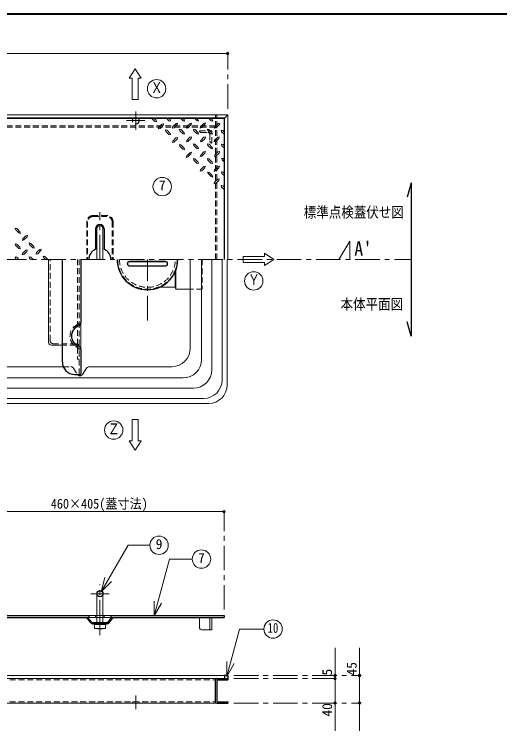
# Model space of a CAD drawing. Units: millimetres at full size, sheet at 1:8; details may follow other scales. Extents: x -1694 to 1546, y -1125 to 1123.
# Drawn here: x -866 to -75, y -46 to 1123 of the extents above; entities that cross this region are included whole.
import ezdxf
from ezdxf.enums import TextEntityAlignment as Align

# ---------------------------------------------------------------- set-up
doc = ezdxf.new("R2010")
doc.units = ezdxf.units.MM
doc.header["$LTSCALE"] = 8
doc.header["$PDMODE"] = 32
doc.header["$PDSIZE"] = 4
doc.linetypes.add('CHAIN1', pattern=[8, 5, -1, 1, -1])
doc.linetypes.add('DASHED1', pattern=[1.8, 1.2, -0.6])
doc.layers.add('0-0_ﾚｲﾔ1', color=4, linetype='Continuous', lineweight=9)
doc.styles.add('ＭＳ ゴシック', font='')
doc.styles.get('ＭＳ ゴシック').set_extended_font_data('MS Gothic')

msp = doc.modelspace()

# ---------------------------------------------------------------- linework, layer by layer
at = {"layer": '0-0_ﾚｲﾔ1', "color": 1, "lineweight": 40}
msp.add_line((1545.854, 1123.17), (-1694.146, 1123.17), dxfattribs=at)
at = {"layer": '0-0_ﾚｲﾔ1'}
for p, q in [((-1340.146, 1059.17), (-518.146, 1059.17)), ((-641.704, 953.17), (-636.847, 948.429)), ((-617.561, 953.17), (-613.945, 949.554)), ((-611.374, 948.911), (-613.945, 949.554)), ((-613.865, 953.17), (-612.097, 951.402)), ((-612.097, 951.402), (-611.374, 948.911)), ((-594.66, 953.17), (-591.044, 949.554)), ((-588.472, 948.831), (-591.044, 949.554)), ((-590.883, 953.17), (-589.115, 951.402)), ((-589.115, 951.402), (-588.472, 948.831)), ((-572.024, 953.17), (-568.624, 949.635)), ((-566.052, 948.992), (-568.624, 949.635)), ((-568.383, 953.17), (-566.695, 951.483)), ((-566.695, 951.483), (-566.052, 948.992)), ((-548.776, 953.17), (-545.16, 949.554)), ((-542.588, 948.831), (-545.16, 949.554)), ((-545.079, 953.17), (-543.311, 951.402)), ((-543.311, 951.402), (-542.588, 948.831)), ((-630.499, 938.786), (-631.142, 936.295)), ((-628.57, 936.938), (-631.142, 936.295)), ((-628.57, 936.938), (-623.508, 942.001)), ((-607.597, 939.992), (-608.24, 937.501)), ((-605.669, 938.144), (-608.24, 937.501)), ((-605.669, 938.144), (-600.606, 943.206)), ((-596.106, 933.242), (-596.749, 935.813)), ((-594.258, 935.17), (-596.749, 935.813)), ((-584.695, 939.911), (-585.338, 937.42)), ((-582.767, 938.063), (-585.338, 937.42)), ((-582.767, 938.063), (-577.704, 943.126)), ((-573.204, 933.161), (-573.847, 935.733)), ((-571.356, 935.09), (-573.847, 935.733)), ((-562.276, 940.072), (-562.919, 937.581)), ((-560.347, 938.224), (-562.919, 937.581)), ((-560.347, 938.224), (-555.285, 943.286)), ((-550.785, 933.322), (-551.427, 935.894)), ((-548.936, 935.251), (-551.427, 935.894)), ((-548.936, 935.251), (-543.874, 930.108)), ((-538.811, 939.911), (-539.454, 937.42)), ((-536.883, 938.063), (-539.454, 937.42)), ((-536.883, 938.063), (-531.82, 943.126)), ((-619.008, 932.036), (-619.651, 934.608)), ((-617.16, 933.965), (-619.651, 934.608)), ((-619.008, 932.036), (-613.945, 926.974)), ((-617.16, 933.965), (-612.097, 928.822)), ((-611.374, 926.331), (-613.945, 926.974)), ((-612.097, 928.822), (-611.374, 926.331)), ((-596.106, 933.242), (-591.044, 928.179)), ((-594.258, 935.17), (-589.195, 930.027)), ((-588.472, 927.536), (-591.044, 928.179)), ((-589.195, 930.027), (-588.472, 927.536)), ((-573.204, 933.161), (-568.142, 928.099)), ((-571.356, 935.09), (-566.294, 929.947)), ((-565.57, 927.456), (-568.142, 928.099)), ((-566.294, 929.947), (-565.57, 927.456)), ((-550.785, 933.322), (-545.722, 928.26)), ((-543.151, 927.617), (-545.722, 928.26)), ((-543.874, 930.108), (-543.151, 927.617)), ((-526.195, 933.563), (-528.767, 934.206)), ((-528.044, 931.635), (-528.767, 934.206)), ((-528.044, 931.635), (-524.146, 927.737)), ((-526.195, 933.563), (-524.146, 931.221)), ((-607.838, 916.286), (-608.481, 913.795)), ((-605.91, 914.438), (-608.481, 913.795)), ((-605.91, 914.438), (-600.847, 919.501)), ((-584.936, 917.492), (-585.579, 915.001)), ((-583.008, 915.644), (-585.579, 915.001)), ((-583.008, 915.644), (-577.945, 920.706)), ((-562.035, 917.411), (-562.677, 914.92)), ((-560.106, 915.563), (-562.677, 914.92)), ((-560.106, 915.563), (-555.044, 920.626)), ((-539.615, 917.572), (-540.258, 915.081)), ((-537.686, 915.724), (-540.258, 915.081)), ((-537.686, 915.724), (-532.624, 920.786)), ((-596.267, 908.01), (-596.91, 910.581)), ((-594.419, 909.938), (-596.91, 910.581)), ((-596.267, 908.01), (-591.204, 902.947)), ((-594.419, 909.938), (-589.356, 904.795)), ((-588.633, 902.304), (-591.204, 902.947)), ((-589.356, 904.795), (-588.633, 902.304)), ((-573.365, 909.215), (-574.008, 911.786)), ((-571.517, 911.144), (-574.008, 911.786)), ((-573.365, 909.215), (-568.302, 904.152)), ((-571.517, 911.144), (-566.454, 906.001)), ((-565.731, 903.51), (-568.302, 904.152)), ((-566.454, 906.001), (-565.731, 903.51)), ((-550.463, 909.135), (-551.106, 911.706)), ((-548.615, 911.063), (-551.106, 911.706)), ((-550.463, 909.135), (-545.401, 904.072)), ((-548.615, 911.063), (-543.552, 905.92)), ((-542.829, 903.429), (-545.401, 904.072)), ((-543.552, 905.92), (-542.829, 903.429)), ((-525.713, 910.581), (-528.285, 911.224)), ((-527.561, 908.652), (-528.285, 911.224)), ((-527.561, 908.652), (-524.146, 905.237)), ((-525.713, 910.581), (-524.146, 909.014)), ((-585.097, 892.26), (-585.74, 889.769)), ((-583.169, 890.411), (-585.74, 889.769)), ((-583.169, 890.411), (-578.106, 895.474)), ((-562.195, 893.465), (-562.838, 890.974)), ((-560.267, 891.617), (-562.838, 890.974)), ((-560.267, 891.617), (-555.204, 896.679)), ((-539.294, 893.385), (-539.936, 890.894)), ((-537.365, 891.536), (-539.936, 890.894)), ((-537.365, 891.536), (-532.302, 896.599)), ((-573.526, 885.269), (-574.169, 887.84)), ((-571.677, 887.197), (-574.169, 887.84)), ((-573.526, 885.269), (-568.463, 880.206)), ((-571.677, 887.197), (-566.615, 882.054)), ((-565.892, 879.563), (-568.463, 880.206)), ((-566.615, 882.054), (-565.892, 879.563)), ((-550.624, 885.188), (-551.267, 887.76)), ((-548.776, 887.117), (-551.267, 887.76)), ((-550.624, 885.188), (-545.561, 880.126)), ((-548.776, 887.117), (-543.713, 881.974)), ((-542.99, 879.483), (-545.561, 880.126)), ((-543.713, 881.974), (-542.99, 879.483)), ((-525.392, 887.76), (-527.963, 888.402)), ((-527.32, 885.831), (-527.963, 888.402)), ((-527.32, 885.831), (-524.146, 882.657)), ((-525.392, 887.76), (-524.146, 886.514)), ((-562.356, 869.519), (-562.999, 867.027)), ((-560.427, 867.67), (-562.999, 867.027)), ((-560.427, 867.67), (-555.365, 872.733)), ((-548.374, 865.179), (-550.945, 865.822)), ((-550.222, 863.251), (-550.945, 865.822)), ((-548.374, 865.179), (-543.311, 860.117)), ((-539.454, 869.438), (-540.097, 866.947)), ((-537.526, 867.59), (-540.097, 866.947)), ((-537.526, 867.59), (-532.463, 872.652)), ((-525.794, 865.501), (-528.365, 866.144)), ((-527.642, 863.572), (-528.365, 866.144)), ((-525.794, 865.501), (-524.146, 863.853)), ((-550.222, 863.251), (-545.16, 858.269)), ((-542.588, 857.545), (-545.16, 858.269)), ((-543.311, 860.117), (-542.588, 857.545)), ((-539.535, 849.027), (-534.472, 854.09)), ((-527.642, 863.572), (-524.146, 859.937)), ((-539.535, 849.027), (-540.177, 846.456)), ((-537.606, 847.179), (-540.177, 846.456)), ((-537.606, 847.179), (-532.624, 852.242)), ((-526.195, 843.242), (-528.767, 843.885)), ((-528.044, 841.313), (-528.767, 843.885)), ((-526.195, 843.242), (-524.146, 841.193)), ((-528.044, 841.313), (-524.146, 837.26)), ((-864.66, 774.036), (-862.088, 773.394)), ((-863.936, 771.545), (-864.66, 774.036)), ((-858.874, 766.402), (-863.936, 771.545)), ((-857.026, 768.331), (-862.088, 773.394)), ((-858.874, 766.402), (-856.383, 765.76)), ((-857.026, 768.331), (-856.383, 765.76)), ((-847.383, 761.902), (-852.445, 756.84)), ((-847.383, 761.902), (-844.811, 762.545)), ((-845.454, 760.054), (-844.811, 762.545)), ((-864.82, 748.804), (-862.249, 748.161)), ((-864.097, 746.313), (-864.82, 748.804)), ((-857.186, 743.099), (-862.249, 748.161)), ((-841.919, 750.01), (-839.347, 749.367)), ((-841.195, 747.519), (-841.919, 750.01)), ((-834.285, 744.304), (-839.347, 749.367)), ((-859.035, 741.17), (-864.097, 746.313)), ((-859.035, 741.17), (-856.544, 740.527)), ((-857.186, 743.099), (-856.544, 740.527)), ((-847.624, 738.197), (-852.686, 733.135)), ((-847.624, 738.197), (-845.052, 738.84)), ((-845.695, 736.349), (-845.052, 738.84)), ((-836.133, 742.376), (-841.195, 747.519)), ((-836.133, 742.376), (-833.642, 741.733)), ((-834.285, 744.304), (-833.642, 741.733)), ((-824.722, 739.402), (-829.785, 734.34)), ((-824.722, 739.402), (-822.151, 740.045)), ((-822.794, 737.554), (-822.151, 740.045)), ((-864.82, 727.51), (-862.249, 726.786)), ((-864.177, 724.938), (-864.82, 727.51)), ((-862.41, 723.17), (-864.177, 724.938)), ((-858.633, 723.17), (-862.249, 726.786)), ((-841.919, 727.429), (-839.347, 726.786)), ((-841.195, 724.938), (-841.919, 727.429)), ((-839.427, 723.17), (-841.195, 724.938)), ((-835.731, 723.17), (-839.347, 726.786)), ((-811.589, 723.17), (-816.445, 727.911)), ((-810.396, 588.17), (-810.396, 723.17)), ((-678.16, 720.17), (-620.132, 720.17)), ((-560.935, 559.959), (-560.935, 723.17)), ((-527.358, 526.382), (-527.358, 723.17)), ((-678.16, 712.17), (-620.132, 712.17)), ((-603.646, 703.677), (-603.646, 677.67)), ((-602.646, 706.2), (-602.646, 674.67)), ((-629.653, 677.67), (-603.646, 677.67)), ((-603.646, 677.67), (-602.646, 674.67)), ((-579.146, 674.67), (-602.646, 674.67)), ((-757.896, 576.81), (-757.896, 619.53)), ((-805.396, 583.17), (-787.896, 583.17)), ((-590.935, 529.959), (-1267.358, 529.959)), ((-557.358, 496.382), (-1300.935, 496.382)), ((-929.146, 311.67), (-524.146, 311.67)), ((-733.646, 141.87), (-731.646, 141.87)), ((-721.646, 141.87), (-719.646, 141.87)), ((-731.646, 138.67), (-733.646, 138.67)), ((-719.646, 138.67), (-721.646, 138.67)), ((-564.146, 121.67), (-564.146, 138.67)), ((-561.146, 118.67), (-547.146, 118.67)), ((-343.146, 89.17), (-343.146, 39.17)), ((-303.146, -45.83), (-303.146, 89.17)), ((-1335.146, 44.17), (-523.146, 44.17)), ((-538.146, 39.17), (-535.846, 39.17)), ((-343.146, 39.17), (-343.146, -45.83))]:
    msp.add_line(p, q, dxfattribs=at)
at = {"layer": '0-0_ﾚｲﾔ1', "linetype": 'CHAIN1'}
for p, q in [((-518.146, 969.17), (-518.146, 1059.17)), ((-668.146, 934.67), (-668.146, 964.67)), ((-653.146, 949.67), (-683.146, 949.67)), ((-726.646, 723.17), (-726.646, 800.17)), ((-336.646, 723.17), (-319.146, 753.17)), ((-319.146, 723.17), (-319.146, 753.17)), ((-1590.146, 723.17), (-219.146, 723.17)), ((-649.146, 623.67), (-649.146, 723.17)), ((-524.146, 151.87), (-524.146, 311.67)), ((-726.646, 127.67), (-726.646, 192.67)), ((-741.646, 177.67), (-711.646, 177.67)), ((-726.646, 110.17), (-726.646, 120.67)), ((-508.146, 44.17), (-303.146, 44.17)), ((-508.146, 39.17), (-343.146, 39.17)), ((-668.146, -10.83), (-668.146, 11.47)), ((-508.146, -0.83), (-303.146, -0.83))]:
    msp.add_line(p, q, dxfattribs=at)
at = {"layer": '0-0_ﾚｲﾔ1', "color": 7, "lineweight": 18}
for p, q in [((-669.146, 1034.17), (-679.146, 1019.17)), ((-659.146, 1019.17), (-669.146, 1034.17)), ((-674.146, 1019.17), (-679.146, 1019.17)), ((-659.146, 1019.17), (-664.146, 1019.17)), ((-664.146, 1019.17), (-664.146, 984.17)), ((-518.146, 959.17), (-1340.146, 959.17)), ((-524.146, 953.17), (-518.146, 959.17)), ((-518.146, 723.17), (-518.146, 959.17)), ((-523.146, 954.17), (-1335.146, 954.17)), ((-538.146, 954.17), (-538.146, 953.17)), ((-523.146, 723.17), (-523.146, 954.17)), ((-731.646, 773.17), (-731.646, 723.17)), ((-721.646, 773.17), (-721.646, 723.17)), ((-458.146, 728.17), (-458.146, 733.17)), ((-443.146, 723.17), (-458.146, 733.17)), ((-579.146, 578.17), (-579.146, 723.17)), ((-519.146, 723.17), (-519.146, 518.17)), ((-458.146, 718.17), (-493.146, 718.17)), ((-458.146, 713.17), (-443.146, 723.17)), ((-458.146, 713.17), (-458.146, 718.17)), ((-1071.856, 548.17), (-786.437, 548.17)), ((-748.371, 545.845), (-754.921, 535.496)), ((-744.146, 548.17), (-609.146, 548.17)), ((-763.481, 535.67), (-763.371, 535.496)), ((-549.146, 488.17), (-1309.146, 488.17)), ((-674.146, 427.17), (-674.146, 462.17)), ((-679.146, 427.17), (-674.146, 427.17)), ((-679.146, 427.17), (-669.146, 412.17)), ((-669.146, 412.17), (-659.146, 427.17)), ((-664.146, 427.17), (-659.146, 427.17)), ((-724.636, 180.826), (-718.424, 204.009)), ((-724.636, 180.826), (-707.665, 197.797)), ((-731.646, 177.67), (-731.646, 130.17)), ((-721.646, 177.67), (-721.646, 130.17)), ((-638.083, 141.707), (-638.083, 165.707)), ((-638.083, 141.707), (-626.083, 162.491)), ((-733.646, 141.87), (-744.646, 141.87)), ((-733.646, 141.87), (-733.646, 138.67)), ((-708.646, 141.87), (-719.646, 141.87)), ((-719.646, 141.87), (-719.646, 138.67)), ((-744.646, 138.67), (-733.646, 138.67)), ((-731.646, 128.67), (-731.646, 128.07)), ((-721.646, 128.67), (-721.646, 128.07)), ((-719.646, 138.67), (-708.646, 138.67)), ((-547.146, 138.67), (-547.146, 118.67)), ((-544.146, 138.67), (-544.146, 118.67)), ((-730.646, 128.17), (-735.646, 127.67)), ((-735.646, 127.67), (-717.646, 127.67)), ((-735.646, 120.67), (-735.646, 127.67)), ((-735.646, 120.67), (-717.646, 120.67)), ((-735.646, 120.67), (-730.646, 120.17)), ((-730.646, 120.17), (-726.646, 120.67)), ((-730.646, 120.17), (-722.646, 120.17)), ((-726.646, 127.67), (-726.646, 120.67)), ((-726.646, 120.67), (-722.646, 120.17)), ((-717.646, 127.67), (-722.646, 128.17)), ((-722.646, 120.17), (-717.646, 120.67)), ((-717.646, 120.67), (-717.646, 127.67)), ((-544.146, 118.67), (-547.146, 118.67)), ((-519.788, 42.819), (-499.094, 120.049)), ((-459.114, 120.049), (-499.094, 120.049)), ((-519.788, 42.819), (-519.788, 66.819)), ((-519.788, 42.819), (-507.788, 63.604)), ((-1320.146, 39.17), (-538.146, 39.17)), ((-538.146, 36.87), (-538.146, 39.17)), ((-538.146, -0.83), (-538.146, 1.47)), ((-1320.146, -0.83), (-538.146, -0.83))]:
    msp.add_line(p, q, dxfattribs=at)
at = {"layer": '0-0_ﾚｲﾔ1', "linetype": 'DASHED1'}
for p, q in [((-538.146, 954.17), (-538.146, 959.17)), ((-535.846, 723.17), (-535.846, 959.17)), ((-538.146, 723.17), (-538.146, 953.17)), ((-538.146, 941.47), (-1320.146, 941.47)), ((-538.146, 939.17), (-1320.146, 939.17)), ((-807.896, 590.67), (-807.896, 723.17)), ((-762.896, 723.17), (-762.896, 560.67)), ((-559.646, 723.17), (-559.646, 674.67)), ((-559.646, 674.67), (-579.146, 674.67)), ((-760.396, 621.219), (-760.396, 575.121)), ((-765.396, 585.67), (-802.896, 585.67)), ((-765.896, 583.17), (-787.896, 583.17)), ((-760.396, 560.67), (-762.896, 560.67)), ((-786.437, 548.17), (-774.146, 548.17)), ((-769.921, 545.845), (-763.481, 535.67)), ((-731.646, 141.87), (-721.646, 141.87)), ((-732.646, 130.17), (-732.646, 128.67)), ((-721.646, 138.67), (-731.646, 138.67)), ((-731.646, 130.17), (-731.646, 128.67)), ((-721.646, 130.17), (-721.646, 128.67)), ((-720.646, 130.17), (-720.646, 128.67)), ((-1320.146, 36.87), (-538.146, 36.87)), ((-1320.146, 1.47), (-538.146, 1.47)), ((-673.646, -0.83), (-673.646, 1.47)), ((-662.646, -0.83), (-662.646, 1.47))]:
    msp.add_line(p, q, dxfattribs=at)
at = {"layer": '0-0_ﾚｲﾔ1', "color": 5, "lineweight": 25}
for p, q in [((-524.146, 953.17), (-1334.146, 953.17)), ((-524.146, 953.17), (-524.146, 723.17)), ((-219.146, 848.17), (-225.358, 824.988)), ((-219.146, 848.17), (-219.146, 598.17)), ((-733.646, 773.17), (-733.646, 739.753)), ((-719.646, 773.17), (-719.646, 739.753)), ((-787.896, 555.67), (-787.896, 723.17)), ((-757.896, 723.17), (-757.896, 619.53)), ((-678.16, 719.67), (-620.132, 719.67)), ((-678.16, 712.67), (-620.132, 712.67)), ((-219.146, 598.17), (-225.358, 621.353)), ((-757.896, 576.81), (-757.896, 535.67)), ((-767.896, 535.67), (-757.896, 535.67)), ((-929.146, 141.87), (-744.646, 141.87)), ((-744.646, 141.87), (-744.646, 138.67)), ((-708.646, 141.87), (-524.146, 141.87)), ((-708.646, 141.87), (-708.646, 138.67)), ((-524.146, 141.87), (-524.146, 138.67)), ((-939.146, 138.67), (-744.646, 138.67)), ((-741.047, 129.796), (-748.146, 138.67)), ((-739.876, 130.733), (-746.225, 138.67)), ((-714.588, 130.17), (-738.704, 130.17)), ((-738.704, 128.67), (-714.588, 128.67)), ((-713.417, 130.733), (-707.067, 138.67)), ((-712.245, 129.796), (-705.146, 138.67)), ((-708.646, 138.67), (-524.146, 138.67)), ((-538.146, 1.47), (-538.146, 36.87)), ((-535.846, 39.17), (-518.146, 39.17)), ((-535.846, 35.72), (-535.846, 2.62)), ((-534.696, 36.87), (-518.146, 36.87)), ((-518.146, 44.17), (-523.146, 44.17)), ((-523.146, 44.17), (-523.146, 39.17)), ((-518.146, 44.17), (-518.146, 36.87)), ((-534.696, 1.47), (-518.146, 1.47)), ((-518.146, 1.47), (-518.146, -0.83)), ((-535.846, -0.83), (-518.146, -0.83))]:
    msp.add_line(p, q, dxfattribs=at)
at = {"layer": '0-0_ﾚｲﾔ1', "color": 7, "linetype": 'DASHED1', "lineweight": 18}
for p, q in [((-564.146, 933.17), (-544.146, 933.17)), ((-561.146, 930.17), (-550.146, 930.17)), ((-547.146, 927.17), (-547.146, 916.17)), ((-544.146, 913.17), (-544.146, 933.17)), ((-748.146, 784.67), (-748.146, 723.17)), ((-746.646, 784.67), (-746.646, 723.17)), ((-715.146, 794.67), (-738.146, 794.67)), ((-738.146, 793.17), (-715.146, 793.17)), ((-706.646, 784.67), (-706.646, 723.17)), ((-705.146, 784.67), (-705.146, 723.17)), ((-760.396, 723.17), (-760.396, 621.219)), ((-760.396, 535.67), (-760.396, 575.121))]:
    msp.add_line(p, q, dxfattribs=at)
at = {"layer": '0-0_ﾚｲﾔ1', "color": 3, "lineweight": 18}
for p, q in [((-544.146, 543.17), (-544.146, 723.17)), ((-574.146, 513.17), (-1284.146, 513.17))]:
    msp.add_line(p, q, dxfattribs=at)
at = {"layer": '0-0_ﾚｲﾔ1', "color": 7, "lineweight": 18}
for points in [[(-674.146, 1019.17), (-674.146, 984.17), (-664.146, 984.17)], [(-458.146, 728.17), (-493.146, 728.17), (-493.146, 718.17)], [(-664.146, 427.17), (-664.146, 462.17), (-674.146, 462.17)], [(-724.636, 180.826), (-680.79, 256.77), (-645.124, 256.77)], [(-638.083, 141.707), (-613.315, 234.139), (-575.952, 234.139)]]:
    msp.add_lwpolyline(points, dxfattribs=at)
at = {"layer": '0-0_ﾚｲﾔ1'}
for points in [[(-637.892, 953.17), (-634.999, 950.277), (-634.276, 947.706), (-636.847, 948.429)], [(-630.499, 938.786), (-625.356, 943.929), (-622.865, 944.572), (-623.508, 942.001)], [(-607.597, 939.992), (-602.454, 945.135), (-599.963, 945.777), (-600.606, 943.206)], [(-584.695, 939.911), (-579.552, 945.054), (-577.061, 945.697), (-577.704, 943.126)], [(-562.276, 940.072), (-557.133, 945.215), (-554.642, 945.858), (-555.285, 943.286)], [(-538.811, 939.911), (-533.669, 945.054), (-531.177, 945.697), (-531.82, 943.126)], [(-607.838, 916.286), (-602.695, 921.429), (-600.204, 922.072), (-600.847, 919.501)], [(-584.936, 917.492), (-579.794, 922.635), (-577.302, 923.277), (-577.945, 920.706)], [(-562.035, 917.411), (-556.892, 922.554), (-554.401, 923.197), (-555.044, 920.626)], [(-539.615, 917.572), (-534.472, 922.715), (-531.981, 923.358), (-532.624, 920.786)], [(-585.097, 892.26), (-579.954, 897.402), (-577.463, 898.045), (-578.106, 895.474)], [(-562.195, 893.465), (-557.052, 898.608), (-554.561, 899.251), (-555.204, 896.679)], [(-539.294, 893.385), (-534.151, 898.527), (-531.66, 899.17), (-532.302, 896.599)], [(-562.356, 869.519), (-557.213, 874.661), (-554.722, 875.304), (-555.365, 872.733)], [(-539.454, 869.438), (-534.311, 874.581), (-531.82, 875.224), (-532.463, 872.652)], [(-534.472, 854.09), (-531.901, 854.813), (-532.624, 852.242)], [(-845.454, 760.054), (-850.597, 754.911), (-853.088, 754.269), (-852.445, 756.84)], [(-822.794, 737.554), (-827.936, 732.411), (-830.427, 731.769), (-829.785, 734.34)], [(-845.695, 736.349), (-850.838, 731.206), (-853.329, 730.563), (-852.686, 733.135)], [(-815.401, 723.17), (-818.294, 726.063), (-819.017, 728.635), (-816.445, 727.911)]]:
    msp.add_lwpolyline(points, dxfattribs=at)
at = {"layer": '0-0_ﾚｲﾔ1', "color": 7, "lineweight": 18}
msp.add_lwpolyline([(-726.646, 127.67), (-730.646, 128.17), (-722.646, 128.17)], close=True, dxfattribs=at)
for centre in [(-634.146, 1001.67), (-625.017, 842.016), (-475.646, 688.17), (-704.146, 444.67), (-630.124, 256.77), (-560.952, 234.139), (-444.114, 120.049)]:
    msp.add_circle(centre, 15, dxfattribs=at)
at = {"layer": '0-0_ﾚｲﾔ1', "linetype": 'DASHED1'}
msp.add_circle((-668.146, 949.67), 5.5, dxfattribs=at)
at = {"layer": '0-0_ﾚｲﾔ1', "color": 5, "lineweight": 25}
msp.add_circle((-726.646, 177.67), 5, dxfattribs=at)
at = {"layer": '0-0_ﾚｲﾔ1', "color": 7, "linetype": 'DASHED1', "lineweight": 18}
for centre, radius, start, end in [((-561.146, 933.17), 3, 180, 270), ((-550.146, 927.17), 3, 0, 90), ((-544.146, 916.17), 3, 180, 270), ((-738.146, 784.67), 10, 90, 180), ((-738.146, 784.67), 8.5, 90, 180), ((-715.146, 784.67), 10, 0, 90), ((-715.146, 784.67), 8.5, 0, 90), ((-649.146, 723.17), 48.5, 180, 0), ((-649.146, 723.17), 45.5, 180, 0), ((-765.396, 621.219), 5, 293.88854, 0), ((-755.188, 598.17), 20.208, 113.88854, 246.11146), ((-765.396, 575.121), 5, 0, 66.11146)]:
    msp.add_arc(centre, radius, start, end, dxfattribs=at)
at = {"layer": '0-0_ﾚｲﾔ1', "color": 5, "lineweight": 25}
for centre, radius, start, end in [((-726.646, 773.17), 7, 0, 180), ((-726.646, 723.17), 18, 112.88538, 180), ((-726.646, 723.17), 18, 0, 67.11462), ((-649.146, 723.17), 49.5, 180, 0), ((-678.16, 716.17), 3.5, 90, 270), ((-620.132, 716.17), 3.5, 270, 90), ((-755.188, 598.17), 17.708, 109.84334, 250.15666), ((-762.896, 619.53), 5, 289.84334, 0), ((-762.896, 576.81), 5, 0, 70.15666), ((-767.896, 555.67), 20, 180, 270), ((-738.704, 131.67), 3, 218.65981, 270), ((-738.704, 131.67), 1.5, 218.65981, 270), ((-714.588, 131.67), 1.5, 270, 321.34019), ((-714.588, 131.67), 3, 270, 321.34019), ((-535.846, 36.87), 2.3, 90, 180), ((-534.696, 35.72), 1.15, 90, 180), ((-535.846, 1.47), 2.3, 180, 270), ((-534.696, 2.62), 1.15, 180, 270)]:
    msp.add_arc(centre, radius, start, end, dxfattribs=at)
at = {"layer": '0-0_ﾚｲﾔ1', "color": 7, "lineweight": 18}
for centre, radius, start, end in [((-726.646, 773.17), 5, 0, 180), ((-609.146, 578.17), 30, 270, 0), ((-744.146, 543.17), 5, 90, 147.66647), ((-759.146, 538.17), 5, 212.33353, 327.66647), ((-549.146, 518.17), 30, 270, 0)]:
    msp.add_arc(centre, radius, start, end, dxfattribs=at)
at = {"layer": '0-0_ﾚｲﾔ1'}
for centre, radius, start, end in [((-678.16, 716.17), 4, 90, 270), ((-620.132, 716.17), 4, 270, 90), ((-805.396, 588.17), 5, 180, 270), ((-590.935, 559.959), 30, 270, 0), ((-557.358, 526.382), 30, 270, 0), ((-561.146, 121.67), 3, 180, 270)]:
    msp.add_arc(centre, radius, start, end, dxfattribs=at)
at = {"layer": '0-0_ﾚｲﾔ1', "linetype": 'DASHED1'}
for centre, radius, start, end in [((-802.896, 590.67), 5, 180, 270), ((-765.396, 580.67), 5, 0, 90), ((-765.896, 580.17), 3, 0, 90), ((-774.146, 543.17), 5, 32.33353, 90)]:
    msp.add_arc(centre, radius, start, end, dxfattribs=at)
at = {"layer": '0-0_ﾚｲﾔ1', "color": 3, "lineweight": 18}
msp.add_arc((-574.146, 543.17), 30, 270, 0, dxfattribs=at)
at = {"layer": '0-0_ﾚｲﾔ1', "color": 1}
for p in [(-518.146, 1059.17), (-524.146, 311.67), (-343.146, 44.17), (-343.146, 39.17), (-303.146, 44.17), (-343.146, -0.83), (-303.146, -0.83)]:
    msp.add_point(p, dxfattribs=at)

# ---------------------------------------------------------------- texts
at = {"layer": '0-0_ﾚｲﾔ1', "color": 7, "style": 'ＭＳ ゴシック'}
for s, height, width, p in [('Ｘ', 17.6, 0.85, (-644.146, 989.67)), ('標準点検蓋伏せ図', 17.6, 0.85, (-394.146, 786.17)), ("A'", 23.46, 0.9, (-311.646, 722.17)), ('Ｙ', 17.6, 0.85, (-485.646, 676.17)), ('本体平面図', 17.6, 0.85, (-334.146, 636.17)), ('Ｚ', 17.6, 0.85, (-714.146, 432.67)), ('460×405(蓋寸法)', 16.13, 0.9, (-806.646, 311.67)), ('10', 16.13, 0.8, (-453.114, 109.049))]:
    msp.add_text(s, height=height, dxfattribs=dict(at, width=width)).set_placement(p, align=Align.BOTTOM_LEFT)
for s, p in [('7', (-630.517, 831.016)), ('9', (-635.624, 245.77)), ('7', (-566.452, 223.139))]:
    msp.add_text(s, height=16.13, dxfattribs=at).set_placement(p, align=Align.BOTTOM_LEFT)
for s, p in [('45', (-303.146, 44.17)), ('5', (-343.146, 44.17)), ('40', (-343.146, -22.83))]:
    msp.add_text(s, height=16.13, rotation=90, dxfattribs=at).set_placement(p, align=Align.BOTTOM_LEFT)

doc.saveas('drawing.dxf')
